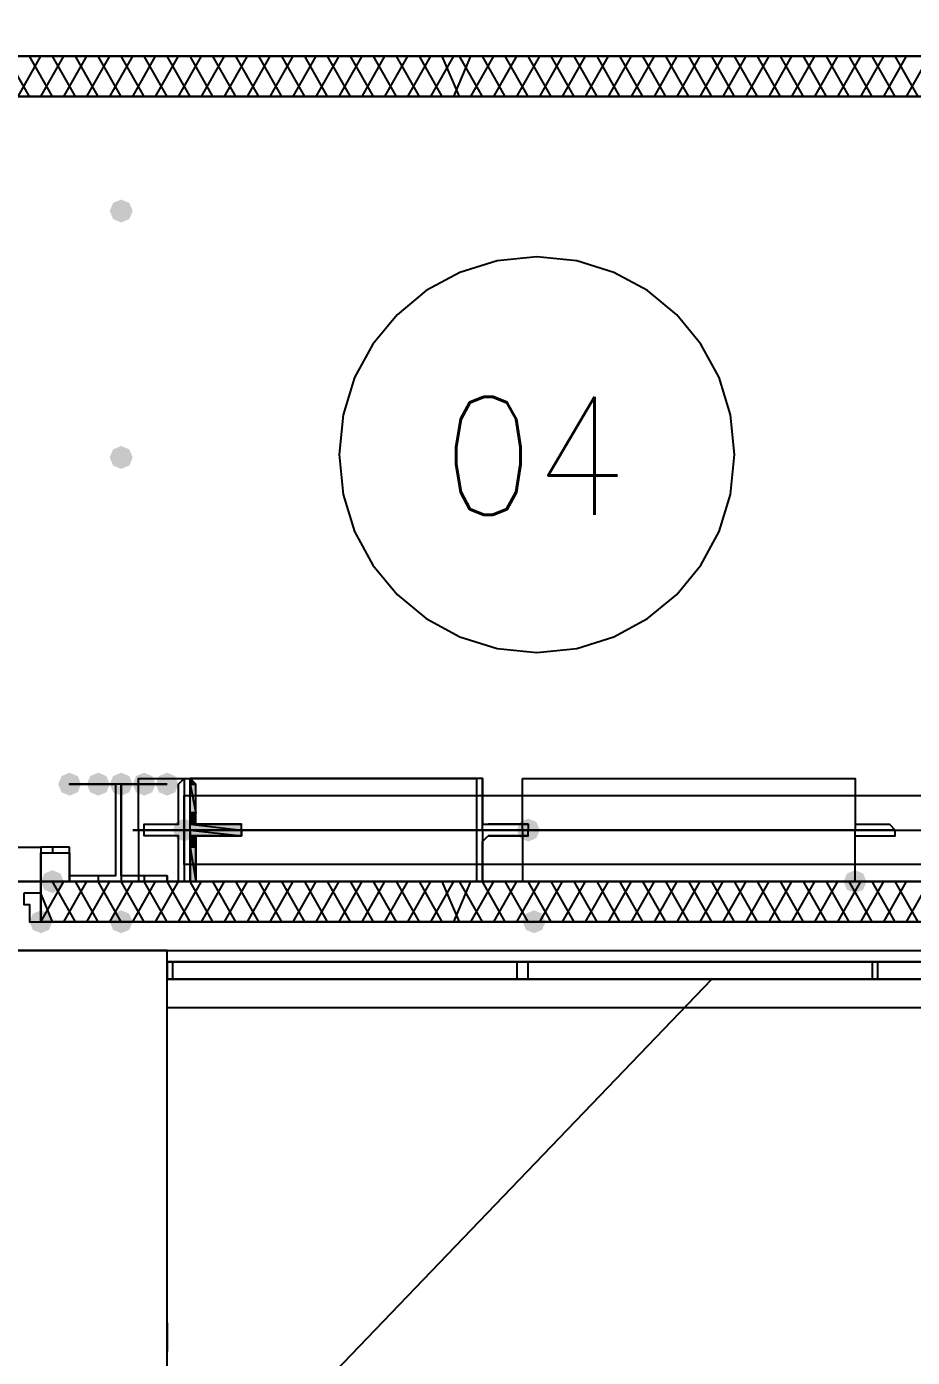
# Model space of a CAD drawing. Header units: millimetres. Extents: x 0 to 420, y 0 to 297.
# Drawn here: x 376.62 to 383.16, y 102.02 to 111.85 of the extents above; entities that cross this region are included whole.
import ezdxf

# ---------------------------------------------------------------- set-up
doc = ezdxf.new("R2010")
doc.units = ezdxf.units.MM
doc.layers.get('0').update_dxf_attribs({"linetype": 'CONTINUOUS'})
doc.styles.get("Standard").update_dxf_attribs({"font": 'STANDARD'})

msp = doc.modelspace()

# ---------------------------------------------------------------- hatches: boundary and pattern name
at = {"true_color": 0x000007}
for points in [[(377.401667, 110.49), (377.376796, 110.430204), (377.317, 110.405333), (377.257204, 110.430204), (377.232333, 110.49), (377.257204, 110.549796), (377.317, 110.574667), (377.376796, 110.549796)], [(377.401667, 108.669667), (377.376796, 108.609871), (377.317, 108.585), (377.257204, 108.609871), (377.232333, 108.669667), (377.257204, 108.729462), (377.317, 108.754333), (377.376796, 108.729463)], [(377.020667, 106.256667), (376.995796, 106.196871), (376.936, 106.172), (376.876204, 106.196871), (376.851333, 106.256667), (376.876204, 106.316462), (376.936, 106.341333), (376.995796, 106.316463)], [(377.232333, 106.256667), (377.207462, 106.196871), (377.147667, 106.172), (377.087871, 106.196871), (377.063, 106.256667), (377.087871, 106.316462), (377.147667, 106.341333), (377.207462, 106.316463)], [(377.401667, 106.256667), (377.376796, 106.196871), (377.317, 106.172), (377.257204, 106.196871), (377.232333, 106.256667), (377.257204, 106.316462), (377.317, 106.341333), (377.376796, 106.316463)], [(377.571, 106.256667), (377.546129, 106.196871), (377.486333, 106.172), (377.426537, 106.196871), (377.401667, 106.256667), (377.426537, 106.316462), (377.486333, 106.341333), (377.546129, 106.316463)], [(377.740333, 106.256667), (377.715463, 106.196871), (377.655667, 106.172), (377.595871, 106.196871), (377.571, 106.256667), (377.595871, 106.316462), (377.655667, 106.341333), (377.715462, 106.316463)], [(377.867333, 105.918), (377.842463, 105.858204), (377.782667, 105.833333), (377.722871, 105.858204), (377.698, 105.918), (377.722871, 105.977796), (377.782667, 106.002667), (377.842462, 105.977796)], [(380.407333, 105.918), (380.382462, 105.858204), (380.322667, 105.833333), (380.262871, 105.858204), (380.238, 105.918), (380.262871, 105.977796), (380.322667, 106.002667), (380.382462, 105.977796)], [(376.893667, 105.537), (376.868796, 105.477204), (376.809, 105.452333), (376.749204, 105.477204), (376.724333, 105.537), (376.749204, 105.596796), (376.809, 105.621667), (376.868796, 105.596796)], [(382.820333, 105.537), (382.795463, 105.477204), (382.735667, 105.452333), (382.675871, 105.477204), (382.651, 105.537), (382.675871, 105.596796), (382.735667, 105.621667), (382.795462, 105.596796)]]:
    msp.add_hatch(color=0, dxfattribs=at).paths.add_polyline_path(points, flags=0)
at = {"true_color": 0x000062}
h = msp.add_hatch(color=0, dxfattribs=at)
h.paths.add_polyline_path([(377.867333, 106.256667), (377.825, 106.299)], flags=0)
h.paths.add_polyline_path([(377.825, 106.299), (377.867333, 106.256667), (377.825, 106.256667)], flags=0)
h.paths.add_polyline_path([(377.867333, 106.256667), (377.825, 106.256667)], flags=0)
h.paths.add_polyline_path([(377.825, 106.256667), (377.867333, 106.256667)], flags=0)
h.paths.add_polyline_path([(377.867333, 106.256667), (377.825, 106.256667)], flags=0)
h.paths.add_polyline_path([(377.867333, 106.256667), (377.825, 106.256667)], flags=0)
h = msp.add_hatch(color=0, dxfattribs=at)
h.paths.add_polyline_path([(377.867333, 106.256667), (377.825, 106.256667), (377.867333, 106.045)], flags=0)
h.paths.add_polyline_path([(377.825, 106.256667), (377.867333, 106.045), (377.825, 106.045)], flags=0)
h = msp.add_hatch(color=0, dxfattribs=at)
h.paths.add_polyline_path([(377.867333, 106.045), (377.825, 106.045), (377.867333, 105.960333)], flags=0)
h.paths.add_polyline_path([(377.825, 106.045), (377.867333, 105.960333), (377.825, 105.960333)], flags=0)
h.paths.add_polyline_path([(377.867333, 105.960333), (377.825, 105.960333)], flags=0)
h.paths.add_polyline_path([(377.825, 105.960333), (377.867333, 105.960333)], flags=0)
h.paths.add_polyline_path([(377.867333, 105.960333), (377.825, 105.960333)], flags=0)
h.paths.add_polyline_path([(377.867333, 105.960333), (377.825, 105.960333)], flags=0)
h.paths.add_polyline_path([(377.825, 105.960333), (377.867333, 105.960333)], flags=0)
h.paths.add_polyline_path([(377.867333, 105.960333), (377.825, 105.960333)], flags=0)
h = msp.add_hatch(color=0, dxfattribs=at)
h.paths.add_polyline_path([(377.909667, 105.960333), (377.825, 105.960333)], flags=0)
h.paths.add_polyline_path([(377.909667, 105.960333), (377.825, 105.960333), (377.867333, 105.960333)], flags=0)
h = msp.add_hatch(color=0, dxfattribs=at)
h.paths.add_polyline_path([(378.121333, 105.960333), (377.825, 105.960333)], flags=0)
h.paths.add_polyline_path([(378.121333, 105.960333), (377.825, 105.960333), (377.909667, 105.960333)], flags=0)
h = msp.add_hatch(color=0, dxfattribs=at)
h.paths.add_polyline_path([(378.206, 105.960333), (377.825, 105.960333)], flags=0)
h.paths.add_polyline_path([(378.206, 105.960333), (377.825, 105.960333), (378.163667, 105.960333)], flags=0)
h = msp.add_hatch(color=0, dxfattribs=at)
h.paths.add_polyline_path([(378.206, 105.960333), (377.825, 105.960333), (378.206, 105.918)], flags=0)
h.paths.add_polyline_path([(377.825, 105.960333), (378.206, 105.918), (377.825, 105.918)], flags=0)
h.paths.add_polyline_path([(378.206, 105.918), (377.825, 105.918)], flags=0)
h.paths.add_polyline_path([(377.825, 105.918), (378.206, 105.918)], flags=0)
h.paths.add_polyline_path([(378.206, 105.918), (377.825, 105.918)], flags=0)
h.paths.add_polyline_path([(378.206, 105.918), (377.825, 105.918)], flags=0)
h.paths.add_polyline_path([(377.825, 105.918), (378.206, 105.918)], flags=0)
h.paths.add_polyline_path([(378.206, 105.918), (377.825, 105.918)], flags=0)
h.paths.add_polyline_path([(378.206, 105.918), (377.825, 105.918)], flags=0)
h.paths.add_polyline_path([(377.825, 105.918), (378.206, 105.918)], flags=0)
h.paths.add_polyline_path([(378.206, 105.918), (377.825, 105.918)], flags=0)
h.paths.add_polyline_path([(378.206, 105.918), (377.825, 105.918)], flags=0)
for points in [[(378.163667, 105.960333), (378.121333, 105.960333)], [(377.825, 105.537), (377.867333, 105.537)]]:
    msp.add_hatch(color=0, dxfattribs=at).paths.add_polyline_path(points, flags=0)
h = msp.add_hatch(color=0, dxfattribs=at)
h.paths.add_polyline_path([(378.121333, 105.960333), (378.163667, 105.960333)], flags=0)
h.paths.add_polyline_path([(378.163667, 105.960333), (378.121333, 105.960333)], flags=0)
h = msp.add_hatch(color=0, dxfattribs=at)
h.paths.add_polyline_path([(378.206, 105.918), (377.825, 105.918), (378.206, 105.875667)], flags=0)
h.paths.add_polyline_path([(377.825, 105.918), (378.206, 105.875667), (377.825, 105.875667)], flags=0)
h.paths.add_polyline_path([(378.206, 105.875667), (377.825, 105.875667)], flags=0)
h.paths.add_polyline_path([(377.825, 105.875667), (378.206, 105.875667)], flags=0)
h.paths.add_polyline_path([(378.206, 105.875667), (377.825, 105.875667)], flags=0)
h.paths.add_polyline_path([(378.206, 105.875667), (377.825, 105.875667)], flags=0)
h.paths.add_polyline_path([(377.825, 105.875667), (378.206, 105.875667)], flags=0)
h.paths.add_polyline_path([(378.206, 105.875667), (377.825, 105.875667)], flags=0)
h.paths.add_polyline_path([(378.206, 105.875667), (377.825, 105.875667)], flags=0)
h.paths.add_polyline_path([(377.825, 105.875667), (378.206, 105.875667)], flags=0)
h = msp.add_hatch(color=0, dxfattribs=at)
h.paths.add_polyline_path([(378.163667, 105.875667), (378.121333, 105.875667)], flags=0)
h.paths.add_polyline_path([(378.163667, 105.875667), (378.121333, 105.875667)], flags=0)
h.paths.add_polyline_path([(378.121333, 105.875667), (378.163667, 105.875667)], flags=0)
h.paths.add_polyline_path([(378.163667, 105.875667), (377.825, 105.875667)], flags=0)
h.paths.add_polyline_path([(378.163667, 105.875667), (377.825, 105.875667), (378.206, 105.875667)], flags=0)
h = msp.add_hatch(color=0, dxfattribs=at)
h.paths.add_polyline_path([(377.909667, 105.875667), (377.825, 105.875667)], flags=0)
h.paths.add_polyline_path([(377.909667, 105.875667), (377.825, 105.875667), (378.121333, 105.875667)], flags=0)
h = msp.add_hatch(color=0, dxfattribs=at)
h.paths.add_polyline_path([(377.825, 105.875667), (377.867333, 105.875667)], flags=0)
h.paths.add_polyline_path([(377.867333, 105.875667), (377.825, 105.875667)], flags=0)
h.paths.add_polyline_path([(377.867333, 105.875667), (377.825, 105.875667)], flags=0)
h.paths.add_polyline_path([(377.825, 105.875667), (377.867333, 105.875667)], flags=0)
h.paths.add_polyline_path([(377.867333, 105.875667), (377.825, 105.875667)], flags=0)
h.paths.add_polyline_path([(377.867333, 105.875667), (377.825, 105.875667), (377.909667, 105.875667)], flags=0)
h = msp.add_hatch(color=0, dxfattribs=at)
h.paths.add_polyline_path([(377.867333, 105.875667), (377.825, 105.875667), (377.867333, 105.833333)], flags=0)
h.paths.add_polyline_path([(377.825, 105.875667), (377.867333, 105.833333), (377.825, 105.833333)], flags=0)
h = msp.add_hatch(color=0, dxfattribs=at)
h.paths.add_polyline_path([(377.867333, 105.833333), (377.825, 105.833333), (377.867333, 105.791)], flags=0)
h.paths.add_polyline_path([(377.825, 105.833333), (377.867333, 105.791), (377.825, 105.791)], flags=0)
h = msp.add_hatch(color=0, dxfattribs=at)
h.paths.add_polyline_path([(377.867333, 105.791), (377.825, 105.791), (377.867333, 105.537)], flags=0)
h.paths.add_polyline_path([(377.825, 105.791), (377.867333, 105.537), (377.825, 105.537)], flags=0)
h.paths.add_polyline_path([(377.867333, 105.537), (377.825, 105.537)], flags=0)
h.paths.add_polyline_path([(377.825, 105.537), (377.867333, 105.537)], flags=0)
h.paths.add_polyline_path([(377.867333, 105.537), (377.825, 105.537)], flags=0)
h.paths.add_polyline_path([(377.867333, 105.537), (377.825, 105.537)], flags=0)
at = {"true_color": 0x0000fe}
for points in [[(376.809, 105.240667), (376.784129, 105.180871), (376.724333, 105.156), (376.664537, 105.180871), (376.639667, 105.240667), (376.664537, 105.300462), (376.724333, 105.325333), (376.784129, 105.300463)], [(377.401667, 105.240667), (377.376796, 105.180871), (377.317, 105.156), (377.257204, 105.180871), (377.232333, 105.240667), (377.257204, 105.300462), (377.317, 105.325333), (377.376796, 105.300463)], [(377.401667, 105.240667), (377.376796, 105.180871), (377.317, 105.156), (377.257204, 105.180871), (377.232333, 105.240667), (377.257204, 105.300462), (377.317, 105.325333), (377.376796, 105.300463)], [(377.401667, 105.240667), (377.376796, 105.180871), (377.317, 105.156), (377.257204, 105.180871), (377.232333, 105.240667), (377.257204, 105.300462), (377.317, 105.325333), (377.376796, 105.300463)], [(377.401667, 105.240667), (377.376796, 105.180871), (377.317, 105.156), (377.257204, 105.180871), (377.232333, 105.240667), (377.257204, 105.300462), (377.317, 105.325333), (377.376796, 105.300463)], [(380.449667, 105.240667), (380.424796, 105.180871), (380.365, 105.156), (380.305204, 105.180871), (380.280333, 105.240667), (380.305204, 105.300462), (380.365, 105.325333), (380.424796, 105.300463)], [(380.449667, 105.240667), (380.424796, 105.180871), (380.365, 105.156), (380.305204, 105.180871), (380.280333, 105.240667), (380.305204, 105.300462), (380.365, 105.325333), (380.424796, 105.300463)]]:
    msp.add_hatch(color=0, dxfattribs=at).paths.add_polyline_path(points, flags=0)
at = {"true_color": 0x000007}
h = msp.add_hatch(color=0, dxfattribs=at)
h.paths.add_polyline_path([(376.724333, 105.240667), (377.317, 105.240667)], flags=0)
h.paths.add_polyline_path([(377.317, 105.240667), (376.724333, 105.240667)], flags=0)
h = msp.add_hatch(color=0, dxfattribs=at)
h.paths.add_polyline_path([(377.317, 105.240667), (389.551333, 105.240667)], flags=0)
h.paths.add_polyline_path([(389.551333, 105.240667), (377.317, 105.240667)], flags=0)

# ---------------------------------------------------------------- linework, layer by layer
at = {"color": 0, "true_color": 0x000007}
for points in [[(103.970667, 105.029), (389.763, 105.029), (389.763, 222.715667), (103.970667, 222.715667)], [(367.538, 140.038667), (360.045, 140.038667), (360.045, 105.537), (372.745, 105.537), (372.745, 111.633), (389.255, 111.633), (389.255, 122.936), (389.255, 140.038667)], [(377.655667, 106.256667), (376.936, 106.256667), (377.274667, 106.256667), (377.274667, 105.579333), (376.936, 105.579333), (376.936, 105.537), (377.655667, 105.537), (377.655667, 105.579333), (377.317, 105.579333), (377.317, 106.256667)], [(380.280333, 106.299), (382.735667, 106.299), (382.735667, 105.918), (380.280333, 105.918)], [(377.401667, 105.918), (378.121333, 105.918)], [(380.026333, 105.875667), (380.322667, 105.875667)], [(380.280333, 105.537), (382.735667, 105.537), (382.735667, 105.918), (380.280333, 105.918)], [(376.936, 105.791), (376.724333, 105.791), (376.724333, 105.537), (376.936, 105.537)], [(376.936, 105.748667), (376.936, 105.537), (376.724333, 105.537), (376.724333, 105.748667)], [(376.597333, 105.452333), (376.597333, 105.367667), (376.639667, 105.367667), (376.639667, 105.240667), (376.724333, 105.240667), (376.724333, 105.452333)], [(376.724333, 105.240667), (377.317, 105.240667)], [(377.317, 105.240667), (376.724333, 105.240667)], [(376.724333, 105.240667), (377.317, 105.240667), (376.724333, 105.240667), (377.317, 105.240667)], [(377.317, 105.240667), (389.551333, 105.240667)], [(389.551333, 105.240667), (377.317, 105.240667)], [(116.078, 96.435333), (377.655667, 96.435333), (377.655667, 105.029), (116.078, 105.029)], [(377.655667, 104.944333), (403.775333, 104.944333), (403.775333, 104.817333), (377.655667, 104.817333), (377.655667, 104.944333), (403.775333, 104.944333), (403.775333, 104.817333), (377.655667, 104.817333), (377.655667, 104.944333), (403.775333, 104.944333), (403.775333, 104.817333), (377.655667, 104.817333), (377.655667, 104.944333), (403.775333, 104.944333), (403.775333, 104.817333), (377.655667, 104.817333), (377.655667, 104.944333), (377.655667, 104.817333), (403.775333, 104.817333), (403.775333, 104.944333)], [(377.655667, 104.817333), (377.698, 104.817333), (377.698, 104.859667), (377.698, 104.902), (377.698, 104.944333), (377.655667, 104.944333), (377.655667, 104.902), (377.655667, 104.859667)], [(380.238, 104.944333), (380.238, 104.817333), (380.322667, 104.817333), (380.322667, 104.944333)], [(382.862667, 104.944333), (382.862667, 104.817333), (382.905, 104.817333), (382.905, 104.944333)], [(377.655667, 104.732667), (377.655667, 104.817333), (403.775333, 104.817333), (403.775333, 104.605667), (377.655667, 104.605667)]]:
    msp.add_lwpolyline(points, close=True, dxfattribs=at)
for points in [[(389.255, 111.633), (372.745, 111.633)], [(376.639667, 111.336667), (376.470333, 111.633)], [(376.555, 111.336667), (376.724333, 111.633)], [(376.809, 111.336667), (376.639667, 111.633)], [(376.724333, 111.336667), (376.893667, 111.633)], [(376.978333, 111.336667), (376.809, 111.633)], [(376.893667, 111.336667), (377.063, 111.633)], [(377.147667, 111.336667), (376.978333, 111.633)], [(377.063, 111.336667), (377.232333, 111.633)], [(377.317, 111.336667), (377.147667, 111.633)], [(377.232333, 111.336667), (377.401667, 111.633)], [(377.486333, 111.336667), (377.317, 111.633)], [(377.401667, 111.336667), (377.571, 111.633)], [(377.655667, 111.336667), (377.486333, 111.633)], [(377.571, 111.336667), (377.740333, 111.633)], [(377.825, 111.336667), (377.655667, 111.633)], [(377.740333, 111.336667), (377.909667, 111.633)], [(377.994333, 111.336667), (377.825, 111.633)], [(377.909667, 111.336667), (378.079, 111.633)], [(378.163667, 111.336667), (377.994333, 111.633)], [(378.079, 111.336667), (378.248333, 111.633)], [(378.333, 111.336667), (378.163667, 111.633)], [(378.248333, 111.336667), (378.417667, 111.633)], [(378.502333, 111.336667), (378.333, 111.633)], [(378.417667, 111.336667), (378.587, 111.633)], [(378.671667, 111.336667), (378.502333, 111.633)], [(378.587, 111.336667), (378.756333, 111.633)], [(378.841, 111.336667), (378.671667, 111.633)], [(378.756333, 111.336667), (378.925667, 111.633)], [(379.010333, 111.336667), (378.841, 111.633)], [(378.925667, 111.336667), (379.095, 111.633)], [(379.179667, 111.336667), (379.010333, 111.633)], [(379.095, 111.336667), (379.264333, 111.633)], [(379.349, 111.336667), (379.179667, 111.633)], [(379.264333, 111.336667), (379.433667, 111.633)], [(379.518333, 111.336667), (379.349, 111.633)], [(379.433667, 111.336667), (379.603, 111.633)], [(379.687667, 111.336667), (379.518333, 111.633)], [(379.603, 111.336667), (379.772333, 111.633)], [(379.814667, 111.336667), (379.687667, 111.633)], [(379.772333, 111.336667), (379.899333, 111.633)], [(379.984, 111.336667), (379.814667, 111.633)], [(379.899333, 111.336667), (380.068667, 111.633)], [(380.153333, 111.336667), (379.984, 111.633)], [(380.068667, 111.336667), (380.238, 111.633)], [(380.322667, 111.336667), (380.153333, 111.633)], [(380.238, 111.336667), (380.407333, 111.633)], [(380.492, 111.336667), (380.322667, 111.633)], [(380.407333, 111.336667), (380.576667, 111.633)], [(380.661333, 111.336667), (380.492, 111.633)], [(380.576667, 111.336667), (380.746, 111.633)], [(380.830667, 111.336667), (380.661333, 111.633)], [(380.746, 111.336667), (380.915333, 111.633)], [(381, 111.336667), (380.830667, 111.633)], [(380.915333, 111.336667), (381.084667, 111.633)], [(381.169333, 111.336667), (381, 111.633)], [(381.084667, 111.336667), (381.254, 111.633)], [(381.338667, 111.336667), (381.169333, 111.633)], [(381.254, 111.336667), (381.423333, 111.633)], [(381.508, 111.336667), (381.338667, 111.633)], [(381.423333, 111.336667), (381.592667, 111.633)], [(381.677333, 111.336667), (381.508, 111.633)], [(381.592667, 111.336667), (381.762, 111.633)], [(381.846667, 111.336667), (381.677333, 111.633)], [(381.762, 111.336667), (381.931333, 111.633)], [(382.016, 111.336667), (381.846667, 111.633)], [(381.931333, 111.336667), (382.100667, 111.633)], [(382.185333, 111.336667), (382.016, 111.633)], [(382.100667, 111.336667), (382.27, 111.633)], [(382.354667, 111.336667), (382.185333, 111.633)], [(382.27, 111.336667), (382.439333, 111.633)], [(382.524, 111.336667), (382.354667, 111.633)], [(382.439333, 111.336667), (382.608667, 111.633)], [(382.693333, 111.336667), (382.524, 111.633)], [(382.608667, 111.336667), (382.778, 111.633)], [(382.862667, 111.336667), (382.693333, 111.633)], [(382.778, 111.336667), (382.947333, 111.633)], [(383.032, 111.336667), (382.862667, 111.633)], [(382.947333, 111.336667), (383.116667, 111.633)], [(383.201333, 111.336667), (383.032, 111.633)], [(383.116667, 111.336667), (383.286, 111.633)], [(372.745, 111.336667), (389.255, 111.336667)], [(381.846667, 108.690833), (381.816995, 108.985175), (381.731893, 109.259326), (381.597236, 109.507413), (381.418896, 109.723563), (381.202746, 109.901903), (380.954659, 110.03656), (380.680508, 110.121661), (380.386167, 110.151333), (380.091825, 110.121661), (379.817674, 110.03656), (379.569587, 109.901903), (379.353437, 109.723563), (379.175097, 109.507413), (379.04044, 109.259326), (378.955339, 108.985175), (378.925667, 108.690833)], [(378.925667, 108.690833), (378.955339, 108.396492), (379.04044, 108.122341), (379.175097, 107.874254), (379.353437, 107.658104), (379.569587, 107.479764), (379.817674, 107.345107), (380.091825, 107.260005), (380.386167, 107.230333), (380.680508, 107.260005), (380.954659, 107.345107), (381.202746, 107.479764), (381.418896, 107.658104), (381.597236, 107.874254), (381.731893, 108.122341), (381.816995, 108.396492), (381.846667, 108.690833)], [(377.317, 106.256667), (377.317, 105.537)], [(377.825, 105.918), (377.444, 105.918), (377.444, 106.299), (377.825, 106.299)], [(377.782667, 106.299), (379.941667, 106.299), (379.941667, 105.918), (377.782667, 105.918), (377.486333, 105.918), (377.486333, 105.960333), (377.740333, 105.960333), (377.740333, 106.256667), (377.782667, 106.299), (377.782667, 105.918)], [(379.984, 105.918), (379.984, 106.299), (377.825, 106.299)], [(379.984, 106.299), (379.984, 106.256667)], [(379.984, 106.256667), (379.984, 105.960333), (380.026333, 105.960333)], [(382.735667, 106.299), (382.735667, 106.256667)], [(382.735667, 106.256667), (382.735667, 105.960333), (382.778, 105.960333), (382.989667, 105.960333), (383.032, 105.918)], [(377.782667, 105.918), (377.782667, 105.960333), (377.782667, 106.129667), (377.782667, 106.172), (388.408333, 106.172), (388.408333, 106.129667), (388.408333, 105.960333)], [(377.782667, 105.918), (377.782667, 105.960333), (377.782667, 106.129667)], [(377.782667, 105.918), (388.408333, 105.918), (388.408333, 105.960333)], [(378.163667, 105.960333), (377.909667, 105.960333)], [(380.322667, 105.960333), (380.026333, 105.960333), (380.322667, 105.960333), (380.322667, 105.918), (379.984, 105.918)], [(377.825, 105.918), (377.444, 105.918), (377.444, 105.537), (377.825, 105.537)], [(377.782667, 105.918), (377.782667, 105.537), (377.740333, 105.537), (377.740333, 105.833333), (377.740333, 105.875667), (377.486333, 105.875667), (377.486333, 105.918), (377.782667, 105.918), (379.941667, 105.918), (379.941667, 105.537), (377.782667, 105.537)], [(377.782667, 105.918), (388.408333, 105.918)], [(388.408333, 105.664), (388.408333, 105.918), (388.408333, 105.833333), (388.408333, 105.664), (377.782667, 105.664), (377.782667, 105.918), (388.408333, 105.918)], [(379.984, 105.918), (377.825, 105.918)], [(379.984, 105.918), (377.825, 105.918)], [(378.163667, 105.875667), (377.909667, 105.875667)], [(379.984, 105.918), (379.984, 105.537), (379.984, 105.833333), (380.026333, 105.875667)], [(380.322667, 105.918), (379.984, 105.918)], [(380.322667, 105.875667), (380.322667, 105.918)], [(383.032, 105.918), (382.735667, 105.918)], [(383.032, 105.918), (382.735667, 105.918)], [(382.735667, 105.537), (382.735667, 105.833333), (382.735667, 105.875667), (382.778, 105.875667), (382.989667, 105.875667), (383.032, 105.875667), (383.032, 105.918)], [(375.158, 105.791), (376.724333, 105.791), (376.724333, 105.664)], [(376.809, 105.791), (376.809, 105.748667)], [(376.724333, 105.664), (376.724333, 105.537), (375.158, 105.537)], [(376.936, 105.579333), (376.936, 105.537)], [(377.147667, 105.579333), (377.147667, 105.537)], [(377.486333, 105.579333), (377.486333, 105.537)], [(377.655667, 105.579333), (377.655667, 105.537)], [(376.724333, 105.494667), (376.724333, 105.537)], [(376.724333, 105.240667), (376.893667, 105.537)], [(376.724333, 105.240667), (376.724333, 105.452333), (376.724333, 105.537)], [(376.724333, 105.537), (376.724333, 105.452333), (376.724333, 105.240667), (376.724333, 105.452333)], [(389.255, 105.537), (376.724333, 105.537)], [(376.978333, 105.240667), (376.809, 105.537)], [(376.893667, 105.240667), (377.063, 105.537)], [(377.147667, 105.240667), (376.978333, 105.537)], [(377.063, 105.240667), (377.232333, 105.537)], [(377.317, 105.240667), (377.147667, 105.537)], [(377.232333, 105.240667), (377.401667, 105.537)], [(377.486333, 105.240667), (377.317, 105.537)], [(377.401667, 105.240667), (377.571, 105.537)], [(377.655667, 105.240667), (377.486333, 105.537)], [(377.571, 105.240667), (377.740333, 105.537)], [(377.825, 105.240667), (377.655667, 105.537)], [(377.740333, 105.240667), (377.909667, 105.537)], [(377.994333, 105.240667), (377.825, 105.537)], [(379.984, 105.537), (377.825, 105.537)], [(377.909667, 105.240667), (378.079, 105.537)], [(378.163667, 105.240667), (377.994333, 105.537)], [(378.079, 105.240667), (378.248333, 105.537)], [(378.333, 105.240667), (378.163667, 105.537)], [(378.248333, 105.240667), (378.417667, 105.537)], [(378.502333, 105.240667), (378.333, 105.537)], [(378.417667, 105.240667), (378.587, 105.537)], [(378.671667, 105.240667), (378.502333, 105.537)], [(378.587, 105.240667), (378.756333, 105.537)], [(378.841, 105.240667), (378.671667, 105.537)], [(378.756333, 105.240667), (378.925667, 105.537)], [(379.010333, 105.240667), (378.841, 105.537)], [(378.925667, 105.240667), (379.095, 105.537)], [(379.179667, 105.240667), (379.010333, 105.537)], [(379.095, 105.240667), (379.264333, 105.537)], [(379.349, 105.240667), (379.179667, 105.537)], [(379.264333, 105.240667), (379.433667, 105.537)], [(379.518333, 105.240667), (379.349, 105.537)], [(379.433667, 105.240667), (379.603, 105.537)], [(379.687667, 105.240667), (379.518333, 105.537)], [(379.603, 105.240667), (379.772333, 105.537)], [(379.814667, 105.240667), (379.687667, 105.537)], [(379.772333, 105.240667), (379.899333, 105.537)], [(379.984, 105.240667), (379.814667, 105.537)], [(379.899333, 105.240667), (380.068667, 105.537)], [(380.153333, 105.240667), (379.984, 105.537)], [(380.068667, 105.240667), (380.238, 105.537)], [(380.322667, 105.240667), (380.153333, 105.537)], [(380.238, 105.240667), (380.407333, 105.537)], [(380.492, 105.240667), (380.322667, 105.537)], [(380.407333, 105.240667), (380.576667, 105.537)], [(380.661333, 105.240667), (380.492, 105.537)], [(380.576667, 105.240667), (380.746, 105.537)], [(380.830667, 105.240667), (380.661333, 105.537)], [(380.746, 105.240667), (380.915333, 105.537)], [(381, 105.240667), (380.830667, 105.537)], [(380.915333, 105.240667), (381.084667, 105.537)], [(381.169333, 105.240667), (381, 105.537)], [(381.084667, 105.240667), (381.254, 105.537)], [(381.338667, 105.240667), (381.169333, 105.537)], [(381.254, 105.240667), (381.423333, 105.537)], [(381.508, 105.240667), (381.338667, 105.537)], [(381.423333, 105.240667), (381.592667, 105.537)], [(381.677333, 105.240667), (381.508, 105.537)], [(381.592667, 105.240667), (381.762, 105.537)], [(381.846667, 105.240667), (381.677333, 105.537)], [(381.762, 105.240667), (381.931333, 105.537)], [(382.016, 105.240667), (381.846667, 105.537)], [(381.931333, 105.240667), (382.100667, 105.537)], [(382.185333, 105.240667), (382.016, 105.537)], [(382.100667, 105.240667), (382.27, 105.537)], [(382.354667, 105.240667), (382.185333, 105.537)], [(382.27, 105.240667), (382.439333, 105.537)], [(382.524, 105.240667), (382.354667, 105.537)], [(382.439333, 105.240667), (382.608667, 105.537)], [(382.693333, 105.240667), (382.524, 105.537)], [(382.608667, 105.240667), (382.778, 105.537)], [(382.862667, 105.240667), (382.693333, 105.537)], [(382.778, 105.240667), (382.947333, 105.537)], [(383.032, 105.240667), (382.862667, 105.537)], [(382.947333, 105.240667), (383.116667, 105.537)], [(383.201333, 105.240667), (383.032, 105.537)], [(383.116667, 105.240667), (383.286, 105.537)], [(376.809, 105.240667), (376.724333, 105.452333)], [(376.724333, 105.240667), (377.317, 105.240667), (376.724333, 105.240667), (377.317, 105.240667)], [(376.724333, 105.240667), (389.551333, 105.240667)], [(389.551333, 105.240667), (377.317, 105.240667), (389.551333, 105.240667), (377.317, 105.240667)], [(389.551333, 105.240667), (377.317, 105.240667), (389.593667, 105.240667)], [(389.551333, 105.240667), (377.317, 105.240667), (389.593667, 105.240667)], [(377.655667, 100.626333), (377.655667, 104.817333), (377.782667, 104.817333)], [(403.775333, 96.435333), (377.655667, 96.435333), (377.655667, 104.817333), (403.775333, 104.817333)], [(377.655667, 100.626333), (381.677333, 104.817333)], [(377.782667, 104.817333), (377.909667, 104.817333)], [(377.655667, 102.277333), (377.655667, 102.192667), (377.655667, 102.065667)]]:
    msp.add_lwpolyline(points, dxfattribs=at)
at = {"color": 0, "true_color": 0x000008}
msp.add_lwpolyline([(372.745, 111.336667), (372.745, 105.537), (389.255, 105.537), (389.255, 111.336667)], close=True, dxfattribs=at)
at = {"color": 0, "true_color": 0x000062}
for points in [[(377.867333, 106.256667), (377.825, 106.299)], [(377.825, 106.299), (377.867333, 106.256667), (377.825, 106.256667)], [(377.867333, 106.256667), (377.825, 106.256667)], [(377.825, 106.256667), (377.867333, 106.256667)], [(377.867333, 106.256667), (377.825, 106.256667)], [(377.867333, 106.256667), (377.825, 106.256667)], [(377.867333, 106.256667), (377.825, 106.256667), (377.867333, 106.045)], [(377.825, 106.256667), (377.867333, 106.045), (377.825, 106.045)], [(377.867333, 106.045), (377.825, 106.045), (377.867333, 105.960333)], [(377.825, 106.045), (377.867333, 105.960333), (377.825, 105.960333)], [(377.867333, 105.960333), (377.825, 105.960333)], [(377.825, 105.960333), (377.867333, 105.960333)], [(377.867333, 105.960333), (377.825, 105.960333)], [(377.867333, 105.960333), (377.825, 105.960333)], [(377.825, 105.960333), (377.867333, 105.960333)], [(377.867333, 105.960333), (377.825, 105.960333)], [(377.909667, 105.960333), (377.825, 105.960333)], [(377.909667, 105.960333), (377.825, 105.960333), (377.867333, 105.960333)], [(378.121333, 105.960333), (377.825, 105.960333)], [(378.121333, 105.960333), (377.825, 105.960333), (377.909667, 105.960333)], [(378.206, 105.960333), (377.825, 105.960333)], [(378.206, 105.960333), (377.825, 105.960333), (378.163667, 105.960333)], [(378.206, 105.960333), (377.825, 105.960333), (378.206, 105.918)], [(377.825, 105.960333), (378.206, 105.918), (377.825, 105.918)], [(378.163667, 105.960333), (378.121333, 105.960333)], [(378.121333, 105.960333), (378.163667, 105.960333)], [(378.163667, 105.960333), (378.121333, 105.960333)], [(378.206, 105.918), (377.825, 105.918)], [(377.825, 105.918), (378.206, 105.918)], [(378.206, 105.918), (377.825, 105.918)], [(378.206, 105.918), (377.825, 105.918)], [(377.825, 105.918), (378.206, 105.918)], [(378.206, 105.918), (377.825, 105.918)], [(378.206, 105.918), (377.825, 105.918)], [(377.825, 105.918), (378.206, 105.918)], [(378.206, 105.918), (377.825, 105.918)], [(378.206, 105.918), (377.825, 105.918)], [(378.206, 105.918), (377.825, 105.918), (378.206, 105.875667)], [(377.825, 105.918), (378.206, 105.875667), (377.825, 105.875667)], [(378.206, 105.875667), (377.825, 105.875667)], [(377.825, 105.875667), (378.206, 105.875667)], [(378.206, 105.875667), (377.825, 105.875667)], [(378.206, 105.875667), (377.825, 105.875667)], [(377.825, 105.875667), (378.206, 105.875667)], [(378.206, 105.875667), (377.825, 105.875667)], [(378.206, 105.875667), (377.825, 105.875667)], [(377.825, 105.875667), (378.206, 105.875667)], [(378.163667, 105.875667), (377.825, 105.875667)], [(378.163667, 105.875667), (377.825, 105.875667), (378.206, 105.875667)], [(377.909667, 105.875667), (377.825, 105.875667)], [(377.909667, 105.875667), (377.825, 105.875667), (378.121333, 105.875667)], [(377.825, 105.875667), (377.867333, 105.875667)], [(377.867333, 105.875667), (377.825, 105.875667)], [(377.867333, 105.875667), (377.825, 105.875667)], [(377.825, 105.875667), (377.867333, 105.875667)], [(377.867333, 105.875667), (377.825, 105.875667)], [(377.867333, 105.875667), (377.825, 105.875667), (377.909667, 105.875667)], [(377.867333, 105.875667), (377.825, 105.875667), (377.867333, 105.833333)], [(377.825, 105.875667), (377.867333, 105.833333), (377.825, 105.833333)], [(378.163667, 105.875667), (378.121333, 105.875667)], [(378.163667, 105.875667), (378.121333, 105.875667)], [(378.121333, 105.875667), (378.163667, 105.875667)], [(377.867333, 105.833333), (377.825, 105.833333), (377.867333, 105.791)], [(377.825, 105.833333), (377.867333, 105.791), (377.825, 105.791)], [(377.867333, 105.791), (377.825, 105.791), (377.867333, 105.537)], [(377.825, 105.791), (377.867333, 105.537), (377.825, 105.537)], [(377.867333, 105.537), (377.825, 105.537)], [(377.825, 105.537), (377.867333, 105.537)], [(377.867333, 105.537), (377.825, 105.537)], [(377.867333, 105.537), (377.825, 105.537)], [(377.825, 105.537), (377.867333, 105.537)]]:
    msp.add_lwpolyline(points, close=True, dxfattribs=at)
for points in [[(378.206, 105.918), (377.825, 105.918), (377.825, 106.299)], [(378.206, 105.918), (378.206, 105.960333), (378.163667, 105.960333), (378.121333, 105.960333), (377.909667, 105.960333), (377.867333, 105.960333), (377.867333, 106.045), (377.867333, 106.256667), (377.825, 106.299)], [(378.206, 105.918), (377.825, 105.918), (377.825, 105.537)], [(378.206, 105.918), (378.206, 105.875667), (378.163667, 105.875667), (378.121333, 105.875667), (377.909667, 105.875667), (377.867333, 105.875667), (377.867333, 105.833333), (377.867333, 105.791), (377.867333, 105.537), (377.825, 105.537)]]:
    msp.add_lwpolyline(points, dxfattribs=at)

# ---------------------------------------------------------------- texts
at = {"color": 0, "true_color": 0x000007, "insert": (379.68766, 109.118362), "char_height": 0.872032, "width": 1.16270936, "attachment_point": 1}
msp.add_mtext('04', dxfattribs=at)

doc.saveas('drawing.dxf')
